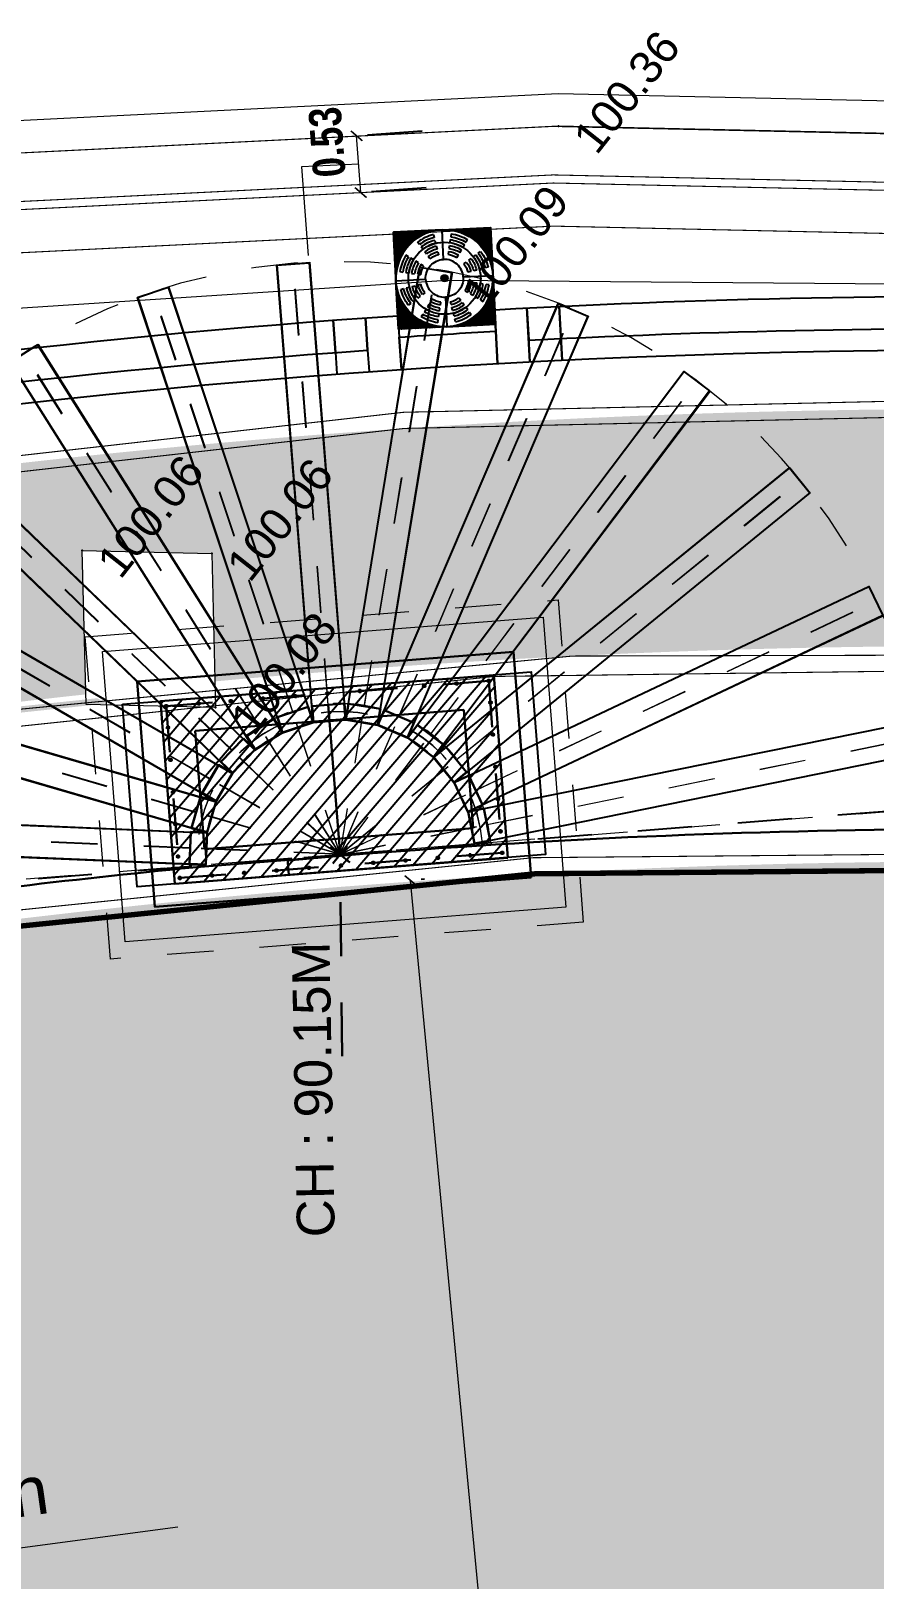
# Model space of a CAD drawing. Header units: metres. Extents: x 6 to 601, y -20 to 118.
# Drawn here: x 278.709 to 280.527, y 59.959 to 63.299 of the extents above; entities that cross this region are included whole.
import ezdxf

# ---------------------------------------------------------------- set-up
doc = ezdxf.new("R2010")
doc.units = ezdxf.units.M
doc.header["$MEASUREMENT"] = 0
for name, pattern in [('DASHED', [0.75, 0.5, -0.25]), ('DASHED2', [0.375, 0.25, -0.125]), ('HIDDEN', [0.375, 0.25, -0.125])]:
    doc.linetypes.add(name, pattern=pattern)
for name, color, linetype, lineweight in [('base plate', 40, 'Continuous', 30), ('boult', 142, 'Continuous', 30), ('CHEMBER', 194, 'Continuous', 30), ('DASHED LINE', 8, 'DASHED2', 5), ('EXISTING ROAD', 7, 'Continuous', 5), ('foundation wall and slab', 7, 'Continuous', 30), ('PDA_Tactile band', 250, 'Continuous', 30), ('Treegirth', 13, 'Continuous', 30), ('WALL', 46, 'Continuous', 30)]:
    doc.layers.add(name, color=color, linetype=linetype, lineweight=lineweight)
for name, color, linetype in [('EL', 4, 'Continuous'), ('FOOTPATH', 30, 'Continuous'), ('HATCH', 8, 'Continuous'), ('PDA-Tree Girth', 7, 'Continuous'), ('PDA-Tree Grating', 7, 'Continuous'), ('PDA_Kerb Edge', 7, 'Continuous'), ('PDA_Text', 19, 'Continuous'), ('PDA_Utility Band', 7, 'Continuous'), ('PT', 2, 'Continuous'), ('Tree foliage', 74, 'Continuous'), ('Treegirth Hach', 96, 'Continuous')]:
    doc.layers.add(name, color=color, linetype=linetype)
for name, color, linetype, true_color in [('PDA - Dimensions', 7, 'Continuous', 0x000000), ('PDA - Hatch 4 - Pedestrian Ramp', 7, 'Continuous', 0xb3b3b3), ('PDA_Chainage Lines', 7, 'DASHED', 0x636466), ('PDA_Chainage Text', 7, 'Continuous', 0x636466)]:
    doc.layers.add(name, color=color, linetype=linetype, true_color=true_color)
doc.styles.add('AR', font='arial.ttf')
doc.styles.add('ARIAL', font='arialbd.ttf', dxfattribs={"width": 0.8})
doc.styles.add('RS', font='RomanS')
doc.styles.get("Standard").update_dxf_attribs({"font": 'arial.ttf'})
doc.dimstyles.new('PDA_Dimentions', dxfattribs={"dimtxt": 0.3, "dimasz": 0.1, "dimexe": 0.075, "dimexo": 0.625, "dimgap": 0.1, "dimtad": 1, "dimdsep": 46, "dimtxsty": 'ARIAL', "dimblk": 'ARCHTICK', "dimcen": 0.09, "dimadec": 0, "dimazin": 0, "dimtfac": 1, "dimtmove": 1, "dimatfit": 3, "dimldrblk": 'ARCHTICK', "dimfxl": 1, "dimfxlon": 1, "dimlwd": 9, "dimarcsym": 0})
doc.dimstyles.get("Standard").update_dxf_attribs({"dimtxt": 0.18, "dimasz": 0.18, "dimexe": 0.18, "dimexo": 0.0625, "dimgap": 0.09, "dimtad": 0, "dimdec": 4, "dimzin": 0, "dimdsep": 46, "dimtxsty": 'Standard', "dimcen": 0.09, "dimadec": 0, "dimazin": 0, "dimtfac": 1, "dimtdec": 4, "dimtofl": 0, "dimtmove": 0, "dimatfit": 3, "dimfxl": 1, "dimtolj": 1, "dimtzin": 0, "dimarcsym": 0})

# ---------------------------------------------------------------- blocks, each defined once
blk = doc.blocks.new('Survey Base')
at = {"layer": 'Treegirth Hach', "lineweight": 5}
blk.add_hatch(color=8, dxfattribs=at).paths.add_polyline_path([(9986.710767018341, 10025.14116701834, 1), (9986.64403298166, 10025.14116701834, 1)])
at = {"layer": 'CHEMBER', "color": 8, "lineweight": 5, "elevation": 100.0608}
for points in [[(9982.233400000001, 10024.3462), (9981.514100000002, 10025.308), (9982.614400000002, 10026.219)], [(9982.6144, 10026.219), (9983.3337, 10025.2572), (9982.2334, 10024.3462)]]:
    blk.add_lwpolyline(points, dxfattribs=at)
at = {"layer": 'FOOTPATH', "color": 8, "lineweight": 5, "elevation": 99.6477}
blk.add_lwpolyline([(10004.7866114594, 9983.211269995612), (10004.2325, 9986.7247), (10003.5593, 9990.6829), (10001.8389, 9997.6047), (9999.6429, 10004.4286), (9997.7572, 10009.3528), (9994.7248, 10014.2305), (9991.0763, 10019.4218), (9986.6774, 10025.1078), (9979.9372, 10032.6138), (9975.0012, 10037.5156), (9969.0402, 10042.1762), (9965.306, 10044.5989), (9960.9045, 10046.3417), (9954.5509, 10049.0768), (9947.7635, 10051.9592), (9932.1836, 10058.0972), (9925.8846, 10060.5998), (9916.5229, 10064.388), (9910.5096, 10066.7966), (9893.365074992047, 10073.6770752974)], dxfattribs=at)
at = {"layer": 'PT'}
for p in [(9982.6144, 10026.219, 100.0608), (9983.3337, 10025.2572, 100.0648), (9988.4409, 10025.1837, 100.361), (9986.6774, 10025.1078, 100.0874), (9982.2334, 10024.3462, 100.076)]:
    blk.add_point(p, dxfattribs=at)
at = {"layer": 'Tree foliage'}
blk.add_circle((9986.6774, 10025.14116701834, 99.6477), 0.3343786830846069, dxfattribs=at)
at = {"layer": 'Treegirth', "color": 8, "lineweight": 5}
blk.add_circle((9986.6774, 10025.14116701834, 99.6477), 0.03336701834066488, dxfattribs=at)
at = {"layer": 'WALL', "color": 8, "lineweight": 5, "elevation": 99.6741}
for points in [[(10005.7433602174, 9976.214725753698), (10005.85086703158, 9978.471623570202), (10007.71474902527, 9979.52146025633), (10007.71155925502, 9982.737934850255), (10002.97827649431, 9999.693215556455), (10000.58913723579, 10006.69949227649), (9997.729791051574, 10013.32808185173), (9988.674198232458, 10025.37261413683), (9980.402598096907, 10034.86773244021), (9973.216165662312, 10041.51718168738), (9964.660724990565, 10046.7982571348), (9955.386045016352, 10051.1989520991), (9934.539648831074, 10059.20383697383), (9918.251381458234, 10065.60660556681), (9894.152096703952, 10075.48659133106)], [(10005.4437, 9976.229), (10005.5591, 9978.6516), (10007.41457509145, 9979.696701475195), (10007.4116, 9982.6967), (10002.6916, 9999.6044), (10000.309, 10006.5915), (9997.4685, 10013.1764), (9988.4409, 10025.1837), (9980.187, 10034.6585), (9973.0338, 10041.2772), (9964.5172, 10046.5343), (9955.2678, 10050.923), (9934.431, 10058.9242), (9918.1396, 10065.3282), (9894.032416778959, 10075.21142389933)]]:
    blk.add_lwpolyline(points, dxfattribs=at)
at = {"layer": 'EL'}
for s, p in [('100.06', (9982.6144, 10025.769, 100.0608)), ('100.06', (9983.3337, 10024.8072, 100.0648)), ('100.36', (9988.4409, 10024.7337, 100.361)), ('100.09', (9986.6774, 10024.6578, 100.0874)), ('100.08', (9982.2334, 10023.8962, 100.076))]:
    blk.add_text(s, height=0.3, dxfattribs=at).set_placement(p)
blk = doc.blocks.new('grating 2')
at = {"layer": 'PDA - Hatch 4 - Pedestrian Ramp', "ltscale": 0.1, "true_color": 0xc9c9c9}
h = blk.add_hatch(dxfattribs=at)
h.set_pattern_fill('ANSI36', color=9, scale=0.1, angle=95.22659420207617)
h.set_pattern_definition([(140.2265942020762, (8977.282069813158, -3736.417957618297), (-0.02480961240675281, 0.004387340564248081), [0.03125, -0.00625, 0, -0.00625])])
h.paths.add_polyline_path([(3400.416178192349, 2388.081141613099), (3400.493608786393, 2387.234675722997, -0.4142135623730951), (3401.262644082451, 2388.158572207144)])
at = {"layer": 'PDA-Tree Girth', "color": 254}
for p, q in [((3401.114567144472, 2388.06794988544), (3401.129424362024, 2388.018152292291)), ((3400.876625263392, 2387.884896955622), (3400.843938064359, 2387.925296017695)), ((3400.941999661459, 2387.804098831479), (3400.909312462425, 2387.844497893552)), ((3401.007374059524, 2387.723300707334), (3400.974686860492, 2387.763699769407)), ((3401.144281579577, 2387.96835469914), (3401.15913879713, 2387.918557105991)), ((3401.173996014683, 2387.868759512842), (3401.188853232235, 2387.818961919692)), ((3401.203710449789, 2387.769164326543), (3401.218567667342, 2387.719366733393)), ((3400.692705761778, 2387.663941452308), (3400.647046675877, 2387.688756469368)), ((3400.784023933576, 2387.614311418185), (3400.738364847677, 2387.639126435246)), ((3400.875342105374, 2387.564681384063), (3400.829683019476, 2387.589496401124)), ((3400.966660277173, 2387.51505134994), (3400.921001191274, 2387.539866367002)), ((3401.07274845759, 2387.64250258319), (3401.040061258557, 2387.682901645263)), ((3400.555861177751, 2387.396736898251), (3400.607527880209, 2387.391161142332)), ((3400.659194582667, 2387.385585386413), (3400.710861285124, 2387.380009630493)), ((3400.762527987582, 2387.374433874573), (3400.81419469004, 2387.368858118653)), ((3400.865861392496, 2387.363282362733), (3400.917528094955, 2387.357706606813))]:
    blk.add_line(p, q, dxfattribs=at)
at = {"layer": 'PDA-Tree Girth'}
blk.add_lwpolyline([(3400.493608786395, 2387.234675722997), (3401.011115059011, 2387.282014686775, -0.4142135623751762), (3401.309983046229, 2387.641065934526), (3401.262644082451, 2388.158572207144)], format="xyb", dxfattribs=at)
blk.add_arc((3401.340074676496, 2387.312106317042), 0.8499999999999772, 95.22659420206618, 185.2265942021243, dxfattribs=at)
at = {"layer": 'PDA-Tree Girth', "color": 254}
for radius, start, end in [(0.7887668520473567, 106.6125843642425, 128.9765942177965), (0.7368001588977109, 106.6125843642425, 128.9765942177965), (0.6848334657480651, 106.6125843642425, 128.9765942177965), (0.6328667725984195, 106.6125843642425, 128.9765942177965), (0.5809000794488037, 106.6125843642425, 128.9765942177965), (0.5289333862992164, 106.6125843642425, 128.9765942177965), (0.4769666931496293, 106.6125843642425, 128.9765942177965), (0.7887668520473567, 151.4765941863362, 173.8406040346555), (0.7368001588977109, 151.4765941863362, 173.8406040346555), (0.6848334657480651, 151.4765941863362, 173.8406040346555), (0.6328667725984195, 151.4765941863362, 173.8406040346555), (0.5809000794488037, 151.4765941863362, 173.8406040346555), (0.5289333862992164, 151.4765941863362, 173.8406040346555), (0.4769666931496293, 151.4765941863362, 173.8406040346555), (0.425000000000042, 151.4765941863362, 173.8406040346555), (0.425000000000042, 106.6125843642425, 128.9765942177965)]:
    blk.add_arc((3401.340074676496, 2387.312106317042), radius, start, end, dxfattribs=at)
at = {"layer": 'PDA-Tree Grating'}
blk.add_lwpolyline([(3401.262644082451, 2388.158572207144), (3400.416178192349, 2388.081141613099), (3400.493608786393, 2387.234675722997)], dxfattribs=at)
blk = doc.blocks.new('_ArchTick')
at = {"color": 0, "linetype": 'ByBlock', "const_width": 0.15}
blk.add_lwpolyline([(-0.5, -0.5), (0.5, 0.5)], dxfattribs=at)
blk = doc.blocks.new('*D467')
at = {"layer": 'Defpoints', "color": 0, "transparency": 16777216}
for p in [(347.0222061937732, 264.2541321291008), (346.5277550701265, 264.2069623626211), (348.0124224929785, 248.6441234881203, 99.60370000000044)]:
    blk.add_point(p, dxfattribs=at)
at = {"layer": 'PDA - Dimensions', "color": 0, "lineweight": 9, "transparency": 16777216}
for p, q in [((348.5068736166252, 248.6912932545999), (347.0222061937732, 264.2541321291008)), ((347.7645399051992, 256.4727126918503), (347.306914956646, 256.0395171929995)), ((347.306914956646, 256.0395171929995), (347.4017006518612, 255.0459381061716))]:
    blk.add_line(p, q, dxfattribs=at)
at = {"layer": 'PDA - Dimensions', "color": 0, "lineweight": -2, "transparency": 16777216}
for p, q in [((347.1499303286736, 264.2663167866512), (347.1217542351407, 264.2636288369456)), ((348.6345977515256, 248.7034779121504), (348.6064216579927, 248.7007899624448))]:
    blk.add_line(p, q, dxfattribs=at)
at = {"layer": 'PDA - Dimensions', "color": 0, "lineweight": 9, "transparency": 16777216, "xscale": 0.1, "yscale": 0.1, "zscale": 0.1}
for p, rotation in [((347.0222061937732, 264.2541321291008), 95.44942497960623), ((348.5068736166252, 248.6912932545999), 275.4494249796062)]:
    blk.add_blockref('_ArchTick', p, dxfattribs=dict(at, rotation=rotation))
at = {"layer": 'PDA - Dimensions', "color": 0, "transparency": 16777216, "insert": (347.5305431888044, 256.3612536490167), "char_height": 0.3, "attachment_point": 5, "rotation": 95.44942497960623, "style": 'ARIAL'}
blk.add_mtext('15.63', dxfattribs=at)
blk = doc.blocks.new('*D530')
at = {"layer": 'Defpoints', "color": 0, "transparency": 16777216}
for p in [(346.505745944869, 271.1640896393491, 99.6741), (346.5218648731749, 271.1652638543567), (346.5441051959569, 270.6375165550799, 99.6741)]:
    blk.add_point(p, dxfattribs=at)
at = {"layer": 'PDA_Tactile band', "color": 0, "lineweight": 9, "transparency": 16777216}
for p, q in [((346.5602241242629, 270.6386907700875), (346.5218648731749, 271.1652638543567)), ((346.5410444987189, 270.9019773122221), (346.0118795236629, 270.8774849994572)), ((346.0118795236629, 270.8774849994572), (346.0717515425978, 270.0555973771015))]:
    blk.add_line(p, q, dxfattribs=at)
at = {"layer": 'PDA_Tactile band', "color": 0, "lineweight": -2, "transparency": 16777216}
for p, q in [((347.1290941784159, 271.2094986663582), (346.6216005905425, 271.1725292986782)), ((347.1674534295039, 270.682925582089), (346.6599598416304, 270.6459562144089))]:
    blk.add_line(p, q, dxfattribs=at)
at = {"layer": 'PDA_Tactile band', "color": 0, "lineweight": 9, "transparency": 16777216, "xscale": 0.1, "yscale": 0.1, "zscale": 0.1}
for p, rotation in [((346.5218648731749, 271.1652638543567), 94.16646401975954), ((346.5602241242629, 270.6386907700875), 274.1664640197595)]:
    blk.add_blockref('_ArchTick', p, dxfattribs=dict(at, rotation=rotation))
at = {"layer": 'PDA_Tactile band', "color": 0, "transparency": 16777216, "insert": (346.2489772098025, 271.1073514390645), "char_height": 0.3, "attachment_point": 5, "rotation": 94.16646401975954, "style": 'ARIAL'}
blk.add_mtext('\\A2;0.53', dxfattribs=at)
blk = doc.blocks.new('*U448')
blk.add_lwpolyline([(0.05641654661860684, -0.1579309129576671), (0.09249480239503782, 0.1398917850694232), (-0.05641654661849316, 0.1579309129576671), (-0.09249480239498098, -0.139891785069409)], close=True)
blk = doc.blocks.new('*U449')
at = {"color": 0, "linetype": 'ByBlock', "lineweight": -2, "transparency": 16777216}
for p, rotation in [((413.8588475626099, 57.78330548421348), 304.6153846153848), ((414.1554084339013, 57.89595451952702), 290.7692307692309), ((414.4703104639679, 57.93435851669083), 276.9230769230771), ((414.7852526914445, 57.89628557498259), 263.0769230769233), ((415.0819318188385, 57.78394835538489), 249.2307692307695), ((413.5978628899781, 57.60295816322004), 318.4615384615385), ((415.3431059336506, 57.60387548877154), 235.3846153846157), ((413.3876218965387, 57.36539368730702), 332.3076923076924), ((415.5535965456571, 57.36653215561189), 221.5384615384619), ((413.2403430246354, 57.08441844030273), 346.1538461538462), ((415.7011707055906, 57.08571188772127), 207.6923076923081), ((415.7772519396858, 56.77773493832933), 193.8461538461543)]:
    blk.add_blockref('*U448', p, dxfattribs=dict(at, rotation=rotation))
blk.add_blockref('*U448', (413.1645855869664, 56.7763616822596), dxfattribs=at)
blk = doc.blocks.new('*U450')
at = {"layer": 'DASHED LINE'}
blk.add_line((0.690436106006814, -0.08347524936893791), (-0.6904361060068709, 0.08347524936894501), dxfattribs=at)
blk = doc.blocks.new('*U451')
at = {"color": 0, "linetype": 'ByBlock', "lineweight": -2, "transparency": 16777216}
for p, rotation in [((414.3042208211149, 57.293600452492), 290.7692307692309), ((414.470645869143, 57.31389462633893), 276.9230769230771), ((414.6370916214359, 57.29377096745409), 263.0769230769233), ((414.7938848558761, 57.23439898974537), 249.2307692307695), ((414.1474884962126, 57.23406786953098), 304.6153846153847), ((414.0095576074607, 57.13875669478542), 318.4615384615385), ((414.9319133195982, 57.13922917674881), 235.3846153846157), ((415.0431553000037, 57.01379245206759), 221.5384615384619), ((413.898444196755, 57.01320606728951), 332.3076923076924), ((415.1211458175395, 56.86537874219625), 207.692307692308), ((413.8206057716448, 56.86471253315535), 346.1538461538462), ((415.1613523468105, 56.70261331249061), 193.8461538461542)]:
    blk.add_blockref('*U450', p, dxfattribs=dict(at, rotation=rotation))
blk.add_blockref('*U450', (413.7805660184665, 56.70190599683478), dxfattribs=at)
blk = doc.blocks.new('*U452')
blk.add_lwpolyline([(2.095111397620485, -0.4048994177627776), (-2.131111158647741, 0.1070653833203465), (-2.095126483942636, 0.4048994177627776), (2.131111158647684, -0.1070672108780428)])
blk = doc.blocks.new('*U453')
at = {"color": 0, "linetype": 'ByBlock', "lineweight": -2, "transparency": 16777216}
for p, rotation in [((422.636090987239, 59.98795750242099), 276.9230769230771), ((421.8297471062255, 59.88974331678241), 290.7692307692308), ((423.4425081736191, 59.89034704079299), 263.0769230769233), ((424.2021326297007, 59.60258469712863), 249.2307692307694), ((421.0703383060025, 59.60141233535253), 304.6153846153847), ((424.8708177432189, 59.14139417286815), 235.3846153846156), ((420.4019986657002, 59.13972130673158), 318.4615384615385), ((425.4097019659474, 58.53357818492218), 221.5384615384618), ((419.8635696558973, 58.53150203532439), 332.3076923076924), ((425.7874673056259, 57.81446078918896), 207.6923076923079), ((419.4863428135336, 57.81210201439807), 346.1538461538462), ((425.9821594138331, 57.0258344748231), 193.8461538461542)]:
    blk.add_blockref('*U452', p, dxfattribs=dict(at, rotation=rotation))
blk.add_blockref('*U452', (419.2922411915235, 57.02333015825616), dxfattribs=at)
blk = doc.blocks.new('*U454')
at = {"layer": 'DASHED LINE'}
blk.add_line((2.038678879989163, -0.2469656562969931), (-2.03867887998922, 0.2469656562970002), dxfattribs=at)
blk = doc.blocks.new('*U455')
at = {"color": 0, "linetype": 'ByBlock', "lineweight": -2, "transparency": 16777216}
for p, rotation in [((422.6360692458626, 60.06294154116071), 276.9230769230772), ((421.8117811415721, 59.96254325258238), 290.769230769231), ((423.4604319190496, 59.96315738269681), 263.0769230769233), ((424.2369601990038, 59.66898986977994), 249.2307692307695), ((421.035472234634, 59.66779730056104), 304.6153846153848), ((424.9205250846597, 59.1975349490054), 235.3846153846157), ((420.3522587769516, 59.19583324847024), 318.4615384615385), ((425.4714002695203, 58.57619186669973), 221.5384615384619), ((419.8018466513055, 58.57407993149798), 332.3076923076924), ((425.8575708901913, 57.8410708243163), 207.6923076923081), ((419.4162238097715, 57.83867139244531), 346.1538461538462), ((426.0565941138724, 57.03489438478218), 193.8461538461543)]:
    blk.add_blockref('*U454', p, dxfattribs=dict(at, rotation=rotation))
blk.add_blockref('*U454', (419.2178012502176, 57.03234690250072), dxfattribs=at)
blk = doc.blocks.new('tree1')
at = {"color": 1, "lineweight": 30}
for p, q in [((488.4161584743432, 79.61352992475265), (488.5842318650034, 79.45307710396216)), ((488.4258935361611, 79.45539307698962), (488.5721723742903, 79.60859721413729))]:
    blk.add_line(p, q, dxfattribs=at)
at = {"linetype": 'DASHED'}
blk.add_line((482.9002406898329, 79.53326005811515), (494.1002406898329, 79.53326005811515), dxfattribs=at)
blk.add_lwpolyline([(486.6002406898334, 81.08326005811514), (490.4002406898334, 81.08326005811514), (490.4002406898334, 79.38326005811514), (486.6002406898334, 79.38326005811514)], close=True)
at = {"layer": 'DASHED LINE'}
for radius in [1.4, 1.324999999999998, 1.25]:
    blk.add_arc((488.5002406898328, 79.53326005811509), radius, 2.882441545614316e-07, 180.0000002882435, dxfattribs=at)
for name, p in [('*U453', (65.86288834761234, 22.91482931064924)), ('*U455', (65.86288834761234, 22.91482931064924)), ('*U449', (74.02923856535944, 22.91482931064924)), ('*U451', (74.02923856535944, 22.91482931064924))]:
    blk.add_blockref(name, p)
blk = doc.blocks.new('*U457')
blk.add_lwpolyline([(0.05641654661860684, -0.1579309129576671), (0.09249480239503782, 0.1398917850694232), (-0.05641654661849316, 0.1579309129576671), (-0.09249480239498098, -0.139891785069409)], close=True)
blk = doc.blocks.new('*U458')
at = {"layer": 'DASHED LINE'}
blk.add_line((0.690436106006814, -0.08347524936893791), (-0.6904361060068709, 0.08347524936894501), dxfattribs=at)
blk = doc.blocks.new('*U459')
at = {"layer": 'DASHED LINE'}
blk.add_line((2.038678879989163, -0.2469656562969931), (-2.03867887998922, 0.2469656562970002), dxfattribs=at)
blk = doc.blocks.new('zw$CD35')
at = {"lineweight": 9}
for points in [[(5.349329248408637, 1.240885874912236), (5.34814641271695, 5.498005047963202), (5.648146374945398, 5.498182667830654), (5.649329214859524, 1.241048298166129)], [(5.056744048123843, 1.168770098260079), (4.036800280637658, 5.30190205403218), (4.328040281974924, 5.373869202836037), (5.347987690348521, 1.240722493046846)], [(5.650670889520255, 1.24088587659311), (6.668317727734042, 5.374583974583807), (6.959642743504448, 5.302961742893777), (5.941992272602735, 1.169248888864999)], [(4.78991927700249, 1.028729653445479), (2.810490002143346, 4.797671785992625), (3.076044232326041, 4.93724599463435), (5.055480573142426, 1.168290408116425)], [(5.943256090609568, 1.168770103205011), (7.920590667487594, 4.938811618061449), (8.186309985806728, 4.799551958583543), (6.208968350449029, 1.029496985831797)], [(4.564361820873566, 0.8289031820947539), (1.740484273163613, 4.014618274220545), (1.96491968558387, 4.213687997025488), (4.788807313673144, 1.027961532871107)], [(6.210080863293198, 1.028729661367094), (9.03218768054606, 4.216013483789148), (9.256858660483639, 4.017209661743958), (6.434741769172539, 0.829914461693325)], [(4.393180259219304, 0.5809038723831392), (0.8889679373541954, 2.998249742536429), (1.059241161631681, 3.245245770804166), (4.563465992463183, 0.8278912714654438)], [(6.435638321651363, 0.8289031925326706), (9.938506789001229, 3.24819597206648), (10.10907236984906, 3.001401742968779), (6.606191398330043, 0.5821003272995384)], [(4.286323042183334, 0.2991445427502681), (0.3054280290163405, 1.807633835652472), (0.411643404274034, 2.088201658014115), (4.392552628018835, 0.5797069802665272)], [(6.606819886072339, 0.5809038847307477), (10.58687602060565, 2.091605118801258), (10.69342355078553, 1.811163266185682), (6.713353208669001, 0.3004566393736887)], [(4.250000322809683, 2.128089704456215e-08), (0.02377776654145691, 0.5119648223640212), (0.05976244124656205, 0.8097988568064522), (4.286000083836882, 0.2978322281656318)], [(6.713677106251571, 0.2991445562899672), (10.93961451234467, 0.8134577803485636), (10.97595183668705, 0.5156665653244725), (6.749999345289769, 0.001351505324873603)]]:
    blk.add_lwpolyline(points, dxfattribs=at)
at = {"layer": 'DASHED LINE', "lineweight": 9}
blk.add_line((1.587304723216221e-07, 3.637978807091713e-12), (10.99999984127862, 4.609501047525555e-08), dxfattribs=at)
for centre, radius, start, end in [((5.5, 0.001321378349530278), 5.500000000000005, 359.986235134099, 180.0137653460444), ((5.500000075886419, 2.825254341587424e-08), 1.4, 2.882736701088755e-07, 180.0000002882737), ((5.500000075886419, 2.825254341587424e-08), 1.324999999999998, 2.882736701088755e-07, 180.0000002882737), ((5.500000075886419, 2.825254341587424e-08), 1.25, 2.882736701088755e-07, 180.0000002882737)]:
    blk.add_arc(centre, radius, start, end, dxfattribs=at)
at = {"color": 0, "linetype": 'ByBlock', "lineweight": 9}
for name, p, rotation in [('*U459', (5.49871697952824, 3.444510821948228), 276.9230769230772), ('*U459', (4.674428875237709, 3.344112533369895), 290.769230769231), ('*U459', (6.323079652715251, 3.34472666348433), 263.0769230769233), ('*U459', (7.099607932669414, 3.050559150567452), 249.2307692307695), ('*U459', (3.898119968299682, 3.049366581348558), 304.6153846153848), ('*U459', (7.78317281832534, 2.579104229792918), 235.3846153846157), ('*U459', (3.214906510617254, 2.57740252925776), 318.4615384615385), ('*U459', (8.334048003185956, 1.957761147487247), 221.5384615384619), ('*U459', (2.664494384971135, 1.955649212285493), 332.3076923076924), ('*U459', (8.720218623856965, 1.222640105103821), 207.6923076923081), ('*U459', (2.278871543437106, 1.22024067323283), 346.1538461538462), ('*U457', (4.887845514022615, 1.164874765000995), 304.6153846153848), ('*U457', (5.184406385314048, 1.27752380031454), 290.7692307692309), ('*U458', (5.33321877252763, 0.6751697332795175), 290.7692307692309), ('*U457', (5.499308415380654, 1.315927797478345), 276.9230769230771), ('*U458', (5.499643820555718, 0.6954639071264452), 276.9230769230771), ('*U458', (5.666089572848648, 0.6753402482416107), 263.0769230769233), ('*U457', (5.814250642857246, 1.277854855770109), 263.0769230769233), ('*U457', (6.110929770251232, 1.165517636172403), 249.2307692307695), ('*U457', (4.626860841390851, 0.9845274440075613), 318.4615384615385), ('*U458', (5.176486447625336, 0.6156371503184985), 304.6153846153847), ('*U458', (5.822882807288863, 0.615968270532882), 249.2307692307695), ('*U457', (6.372103885063325, 0.9854447695590594), 235.3846153846157), ('*U458', (5.038555558873441, 0.5203259755729377), 318.4615384615385), ('*U458', (5.960911271010957, 0.5207984575363227), 235.3846153846157), ('*U459', (8.919241847538103, 0.4164636655697009), 193.8461538461543), ('*U457', (4.416619847951438, 0.746962968094536), 332.3076923076924), ('*U458', (6.07215325141641, 0.3953617328551076), 221.5384615384619), ('*U457', (6.582594497069863, 0.7481014363994092), 221.5384615384619), ('*U458', (4.9274421481677, 0.394775348077026), 332.3076923076924), ('*U457', (4.26934097604817, 0.4659877210902437), 346.1538461538462), ('*U458', (6.150143768952205, 0.2469480229837657), 207.692307692308), ('*U457', (6.730168657003333, 0.4672811685087908), 207.692307692308), ('*U458', (4.849603723057555, 0.2462818139428649), 346.1538461538462), ('*U458', (6.190350298223223, 0.08418259327812905), 193.8461538461542), ('*U457', (6.80624989109856, 0.1593042191168479), 193.8461538461542)]:
    blk.add_blockref(name, p, dxfattribs=dict(at, rotation=rotation))
for name, p in [('*U459', (2.08044898388323, 0.4139161832882365)), ('*U457', (4.19358353837913, 0.1579309630471144)), ('*U458', (4.809563969879264, 0.08347527762229845))]:
    blk.add_blockref(name, p, dxfattribs=at)
blk = doc.blocks.new('direction')
at = {"layer": 'PDA_Text', "color": 18, "lineweight": -3, "true_color": 0x000000, "insert": (8299.26790929622, 11463.76129872452), "char_height": 0.7499999999999987, "width": 9.226051727479195, "attachment_point": 1, "rotation": 303.9391874062145, "style": 'RS'}
blk.add_mtext('{\\fArial|b0|i0|c0|p34;\\H0.6x;Towards Aundh}', dxfattribs=at)
at = {"layer": 'PDA - Dimensions', "linetype": 'Continuous', "lineweight": 0}
blk.add_leader([(8301.745344059153, 11458.74126231147), (8298.450760845164, 11463.73022164667)], dimstyle='Standard', override={"dimtxt": 0.2, "dimasz": 0.6, "dimexe": 0, "dimexo": 0, "dimtih": 0, "dimtoh": 0, "dimdec": 1, "dimclre": 256, "dimclrt": 256, "dimtdec": 1, "dimfxl": 5000, "dimfxlon": 1, "dimlwd": 0, "dimlwe": 65535, "dimarcsym": 1}, dxfattribs=at)
blk = doc.blocks.new('site plan')
at = {"true_color": 0xf27172, "transparency": 33554585}
h = blk.add_hatch(color=11, dxfattribs=at)
h.dxf.hatch_style = 1
edge = h.paths.add_edge_path()
edge.add_arc((352.3148610264307, 189.4305662853658), 79.20000003518692, 112.7258545018462, 119.6243027778354)
edge.add_line((313.165459101645, 258.2779651796245), (310.5484366106339, 256.789820863467))
edge.add_line((310.5484366106339, 256.789820863467), (311.5713872515062, 254.8406972009325))
edge.add_line((311.5713872515062, 254.8406972009325), (314.2529424985314, 256.365537439422))
edge.add_arc((352.3148610213557, 189.4305663188952), 77.00000000353165, 112.7958497296587, 119.6243027778375, ccw=False)
edge.add_line((322.4813026911997, 260.4161902008127), (321.7181352636744, 262.481783784955))
edge = h.paths.add_edge_path()
edge.add_line((334.1697514640528, 264.2620770593385), (333.6799247771141, 266.4070507241686))
edge.add_arc((352.3148610264252, 189.4305662853512), 79.20000003519809, 103.6086942529211, 107.0827567359907)
edge.add_line((329.0496499988767, 265.1363782248518), (329.2178546852083, 264.0617705672739))
edge.add_line((329.2178546852083, 264.0617705672739), (328.0542284217154, 263.7562410942082))
edge.add_line((328.0542284217154, 263.7562410942082), (327.8952447771117, 264.7719383714211))
edge.add_arc((352.3148610264179, 189.430566285364), 79.20000003518369, 107.9585262476056, 112.7258545018372)
edge.add_line((321.7181352636744, 262.481783784955), (322.4813026911997, 260.4161902008127))
edge.add_arc((352.3148610213466, 189.4305663188898), 77.00000000353315, 103.62998673629733, 112.79584972965091, ccw=False)
edge = h.paths.add_edge_path()
edge.add_line((343.977041262835, 267.3170424417622), (345.1776995282853, 267.287521947168))
edge.add_line((345.1776995282853, 267.287521947168), (345.2071570907556, 266.1018161155316))
edge.add_arc((352.3148610213993, 189.4305663188334), 77.00000000359344, 94.45202232615537, 95.29638959733808, ccw=False)
edge.add_line((346.3377913633758, 266.1982329425919), (346.1288330102452, 268.3886125058507))
edge.add_arc((352.3148610264288, 189.4305662853621), 79.20000003518821, 94.4797306405134, 103.6086942529256)
edge.add_line((333.6799247771141, 266.4070507241686), (334.1697514640528, 264.2620770593385))
edge.add_arc((352.3148610213411, 189.4305663188952), 77.00000000352645, 96.19153271988267, 103.62998673629443, ccw=False)
edge.add_line((344.0102233725574, 265.9814186594504), (343.977041262835, 267.3170424417622))
edge = h.paths.add_edge_path()
edge.add_arc((352.314861026427, 189.4305662853658), 79.20000003518449, 85.36612871924618, 94.47973064051229)
edge.add_line((346.1288330102452, 268.3886125058507), (346.3377913633758, 266.1982329425919))
edge.add_arc((352.3148610213411, 189.4305663188934), 77.00000000352907, 85.28980767295087, 94.45202232611558, ccw=False)
edge.add_line((358.6377775310757, 266.1705215401107), (358.7132842070187, 268.3716847622109))
edge = h.paths.add_edge_path()
edge.add_line((369.0384760351662, 268.0286226413027), (368.4631496594138, 268.2072220706305))
edge.add_line((368.4631496594138, 268.2072220706305), (368.2081174827126, 267.0195114050657))
edge.add_arc((352.3148610264179, 189.4305662853603), 79.2000000351907, 78.42371635041225, 85.36612871923995)
edge.add_line((358.7132842070187, 268.3716847622109), (358.6377775310757, 266.1705215401107))
edge.add_arc((352.3148610213866, 189.4305663188825), 77.00000000353644, 84.2233783267871, 85.28980767298532, ccw=False)
edge.add_line((360.0649378811886, 266.0395495337234), (360.0481643383009, 266.8540564882314))
edge.add_line((360.0481643383009, 266.8540564882314), (361.1578817691989, 266.8729401733144))
edge.add_line((361.1578817691989, 266.8729401733144), (361.177530416946, 265.9188209187196))
edge.add_arc((352.3148610213484, 189.4305663189098), 77.00000000351291, 77.99274978828959, 83.3906299983131, ccw=False)
edge.add_line((368.3335917512049, 264.7459051706028), (369.0384760351662, 268.0286226413027))
h.paths.add_polyline_path([(312.6202260284881, 255.4274295151754), (318.5106436476144, 258.6172102437904), (318.4826347083344, 258.6747010717991), (312.5922170892081, 255.4849203431841)], flags=17)
h.paths.add_polyline_path([(337.5449007800835, 265.1904710718863), (344.2061820409763, 265.8969077552683), (344.1167729100707, 265.9457617465741), (337.4554916491779, 265.2393250631903)], flags=16)
h.paths.add_polyline_path([(362.0291969791633, 266.6180876915769), (362.1047467109365, 267.2295224407935), (361.4911997842828, 267.3053331561605), (361.4156500525096, 266.6938984069438)], flags=16)
at = {"true_color": 0xf26722}
h = blk.add_hatch(dxfattribs=at)
h.set_pattern_fill('ANSI31', color=30, scale=0.9999999999999999, angle=4.469268497523921, style=0)
h.set_pattern_definition([(49.46926849752393, (-9819.507088401513, -12175.22233528863), (-0.09500718930604009, 0.08123197634039356), [])])
h.paths.add_polyline_path([(347.9253747958082, 264.4650301197053), (347.7929033634045, 266.1598608840013), (344.7028543437282, 265.9183363445263), (344.8353257761319, 264.2235055802284)])
at = {"layer": 'HATCH', "transparency": 33554539}
h = blk.add_hatch(color=9, dxfattribs=at)
h.dxf.hatch_style = 1
edge = h.paths.add_edge_path()
edge.add_line((398.3203993259576, 223.5948501189359), (398.2467099829537, 223.4641372269434))
edge.add_arc((359.6859929776801, 159.1362964110049), 75.00000000001013, 50.643027904231985, 59.05981801813658, ccw=False)
edge.add_line((407.2472450699024, 217.1270482549116), (420.1046861651594, 205.7425696610298))
edge.add_line((420.1046861651594, 205.7425696610298), (420.8094782192929, 205.0855419844447))
edge.add_line((420.8094782192929, 205.0855419844447), (426.7812055969134, 211.8232616019814))
edge.add_line((426.7812055969134, 211.8232616019814), (425.7956355365113, 213.1024875697058))
edge.add_line((425.7956355365113, 213.1024875697058), (416.1118382745717, 221.7624692343961))
edge.add_line((416.1118382745717, 221.7624692343961), (407.675593800961, 228.7029774813527))
edge.add_line((407.675593800961, 228.7029774813527), (397.9149773290828, 235.6102521388693))
edge.add_line((397.9149773290828, 235.6102521388693), (386.314013544601, 241.8729637314991))
edge.add_line((386.314013544601, 241.8729637314991), (377.9310103320986, 245.1417021162761))
edge.add_line((377.9310103320986, 245.1417021162761), (370.004542349363, 247.1773856186501))
edge.add_line((370.004542349363, 247.1773856186501), (361.3097273447547, 248.3728635135467))
edge.add_line((361.3097273447547, 248.3728635135467), (352.0254405817377, 248.5341186884871))
edge.add_line((352.0254405817377, 248.5341186884871), (343.4882141783619, 247.6993770357221))
edge.add_line((343.4882141783619, 247.6993770357221), (335.9139085503266, 246.2670993457305))
edge.add_line((335.9139085503266, 246.2670993457305), (328.3596033347476, 243.666881654497))
edge.add_line((328.3596033347476, 243.666881654497), (319.6629500633953, 239.6837235734347))
edge.add_line((319.6629500633953, 239.6837235734347), (319.5471197944607, 239.6211706060803))
edge.add_line((319.5471197944607, 239.6211706060803), (321.5574075041695, 235.8133975529236))
edge.add_line((321.5574075041695, 235.8133975529236), (272.7275633488734, 208.0245052619248))
edge.add_line((272.7275633488734, 208.0245052619248), (278.0056757168622, 198.8389367912332))
edge.add_arc((432.4627185270929, -58.34392022211796), 300.0000000253854, 119.65879195034401, 120.98788440321641, ccw=False)
edge.add_line((284.0125765543999, 202.3523692864183), (322.5566917870638, 224.3008189144221))
edge.add_arc((359.6859929776747, 159.1362964110067), 75.00000000000819, 68.39042136316829, 119.67353207975981, ccw=False)
edge.add_line((387.3069919584923, 228.864916182969), (387.3659540972676, 229.0028996805177))
edge.add_arc((359.6859929777474, 159.1362964110758), 75.14999999991836, 59.06286877645181, 68.38737060490178, ccw=False)
edge = h.paths.add_edge_path()
edge.add_arc((349.3010737985187, 183.2254006047624), 81.89159830320767, 61.67163064802283, 66.55978401002817)
edge.add_line((381.8768936897104, 258.3589472471904), (381.8010254331712, 258.3911790539078))
edge.add_arc((359.0054820677524, 203.3172762747963), 59.60513035509366, 54.30315257286412, 67.51493234201462, ccw=False)
edge.add_line((393.7848686451925, 251.723534485518), (393.8556885749858, 251.8566782141697))
edge.add_arc((354.4186595736501, 193.2390454698689), 70.64917639292004, 56.0679491882368, 60.69628579069675)
edge.add_arc((352.3148610210937, 189.4305663229297), 74.99999999976491, 50.555828616822396, 60.71876623491141, ccw=False)
edge.add_line((399.9643149738331, 247.3488668674945), (426.1371010257917, 225.8164850111243))
edge.add_arc((330.8381931213371, 109.9798839230934), 149.9999999980311, 47.181571827729215, 50.55582861685792, ccw=False)
edge.add_line((432.7897821686583, 220.0065783664668), (433.461019319695, 219.3846048124851))
edge.add_line((433.461019319695, 219.3846048124851), (427.140824567834, 212.2303391908226))
edge.add_line((427.140824567834, 212.2303391908226), (427.498951335785, 212.639353591625))
edge.add_line((427.498951335785, 212.639353591625), (426.0958726766057, 213.5047626797495))
edge.add_line((426.0958726766057, 213.5047626797495), (416.4374589846284, 222.1420444422365))
edge.add_line((416.4374589846284, 222.1420444422365), (407.9792388866026, 229.1006320612996))
edge.add_line((407.9792388866026, 229.1006320612996), (398.1791149908786, 236.0358648532401))
edge.add_line((398.1791149908786, 236.0358648532401), (386.524392843321, 242.327597579806))
edge.add_line((386.524392843321, 242.327597579806), (378.0845744193266, 245.6184896078375))
edge.add_line((378.0845744193266, 245.6184896078375), (370.1010999551254, 247.6688135722943))
edge.add_line((370.1010999551254, 247.6688135722943), (361.3482586408572, 248.8722696898985))
edge.add_line((361.3482586408572, 248.8722696898985), (352.0053878903054, 249.0345423873878))
edge.add_line((352.0053878903054, 249.0345423873878), (343.4172933091158, 248.1948270130833))
edge.add_line((343.4172933091158, 248.1948270130833), (335.7854211527811, 246.7516636712244))
edge.add_line((335.7854211527811, 246.7516636712244), (328.1736885489918, 244.1316792765738))
edge.add_line((328.1736885489918, 244.1316792765738), (319.4398125364369, 240.1314727910485))
edge.add_line((319.4398125364369, 240.1314727910485), (319.3136729533489, 240.0633523826655))
edge.add_line((319.3136729533489, 240.0633523826655), (317.364540297036, 243.7552889994367))
edge.add_line((317.364540297036, 243.7552889994367), (289.9088339607588, 228.1428697642787))
edge.add_line((289.9088339607588, 228.1428697642787), (268.2376559472323, 215.8383502484321))
edge.add_line((268.2376559472323, 215.8383502484321), (263.0063138116147, 224.9425238677322))
edge.add_line((263.0063138116147, 224.9425238677322), (284.7185724453229, 237.270365883227))
edge.add_line((284.7185724453229, 237.270365883227), (315.241564482134, 254.6269671723549))
edge.add_arc((352.314861020961, 189.4305663227296), 75.00000000000541, 61.44883574043621, 119.6243021433603, ccw=False)
at = {"color": 30, "true_color": 0xf26722}
for points in [[(347.4469274814201, 266.1014733902521), (347.4498496453689, 266.0640874175042)], [(347.7282586319816, 266.1046556197707), (347.765644604724, 266.1075777837195)], [(347.7454905363738, 266.1248096881209), (347.7484127003263, 266.0874237153748)], [(345.6524007898097, 265.9612095206448), (345.6553229537622, 265.9238235479006)], [(345.9342566673495, 265.964432763898), (345.9716426400973, 265.9673549278505)], [(345.9514885717472, 265.9845868322464), (345.9544107356978, 265.9472008595039)], [(346.2333444492851, 265.9878100754977), (346.2707304220276, 265.9907322394483)], [(346.250576353681, 266.0079641438479), (346.2534985176317, 265.9705781711036)], [(346.532432231219, 266.0111873870992), (346.5698182039614, 266.0141095510517)], [(346.5496641356167, 266.0313414554494), (346.5525862995673, 265.9939554827033)], [(346.8315200131547, 266.0345646986989), (346.8689059858971, 266.0374868626513)], [(346.8487519175487, 266.0547187670491), (346.8516740814975, 266.0173327942994)], [(347.1306077950885, 266.0579420102986), (347.1679937678327, 266.0608641742529)], [(347.1478396994826, 266.0780960786487), (347.1507618634369, 266.0407101059045)], [(347.4296955770242, 266.0813193219019), (347.4670815497666, 266.0842414858525)], [(344.7379055396104, 265.8709235174938), (344.7752915123601, 265.8738456814463)], [(344.75513744401, 265.891077585844), (344.7580596079624, 265.8536916130979)], [(345.0369933215443, 265.8943008291008), (345.0743792942922, 265.8972229930478)], [(345.054225225942, 265.9144548974418), (345.0571473898926, 265.8770689246976)], [(345.33608110348, 265.9176781406986), (345.373467076226, 265.9206003046456)], [(345.3533130078777, 265.9378322090433), (345.3562351718283, 265.9004462362973)], [(345.6351688854174, 265.9410554522983), (345.6725548581599, 265.9439776162526)], [(347.7438435063777, 265.9052637651475), (347.7812294791183, 265.9081859290982)], [(347.7610754107736, 265.9254178334922), (347.7639975747206, 265.8880318607498)], [(344.7534904140102, 265.6715316628743), (344.7908763867563, 265.6744538268213)], [(344.7707223184061, 265.6916857312208), (344.7736444823568, 265.6542997584766)], [(347.7672208179811, 265.6061759832173), (347.8046067907217, 265.609098147168)], [(347.7844527223715, 265.6263300515602), (347.7873748863258, 265.588944078816)], [(344.7940996300076, 265.3925979492888), (344.7970217939564, 265.3552119765427)], [(344.7768677256136, 265.3724438809404), (344.814253698356, 265.3753660448892)], [(347.7905981295789, 265.3070882012817), (347.8279841023195, 265.3100103652268)], [(347.807830033973, 265.3272422696227), (347.8107521979236, 265.2898562968821)], [(344.8174769416091, 265.0935101673476), (344.820399105558, 265.056124194607)], [(344.8002450372132, 265.0733560990029), (344.8376310099557, 265.0762782629554)], [(347.8139754411804, 265.0080004193442), (347.851361413921, 265.0109225832948)], [(347.8312073455763, 265.0281544876907), (347.8341295095233, 264.9907685149465)], [(344.8236223488148, 264.7742683170691), (344.8610083215553, 264.7771904810179)], [(344.8408542532125, 264.7944223854156), (344.8437764171576, 264.757036412675)], [(347.8373527527801, 264.7089126374121), (347.8747387255244, 264.7118348013591)], [(347.854584657176, 264.7290667057568), (347.8575068211285, 264.6916807330144)], [(347.8701695315813, 264.5296748511337), (347.8730916955301, 264.4922888783894)], [(344.8469996604144, 264.4751805351316), (344.8843856331569, 264.4781026990859)], [(344.8642315648121, 264.4953346034799), (344.8671537287573, 264.4579486307412)], [(346.0761675669528, 264.389451995261), (346.0790897308998, 264.3520660225186)], [(346.3580234444889, 264.3926752385141), (346.3954094172313, 264.395597402463)], [(346.375255348883, 264.4128293068625), (346.3781775128336, 264.3754433341164)], [(346.6571112264246, 264.4160525501175), (346.694497199167, 264.4189747140626)], [(346.6743431308223, 264.436206618464), (346.6772652947693, 264.3988206457198)], [(346.9561990083548, 264.4394298617153), (346.993584981099, 264.442352025666)], [(346.9734309127543, 264.4595839300655), (346.976353076705, 264.4221979573158)], [(347.2552867902959, 264.4628071733187), (347.2926727630347, 264.4657293372675)], [(347.2725186946882, 264.4829612416652), (347.2754408586388, 264.4455752689191)], [(347.5543745722225, 264.4861844849202), (347.5917605449667, 264.4891066488672)], [(347.571606476622, 264.506338553263), (347.5745286405727, 264.468952580517)], [(347.8529376271854, 264.5095207827853), (347.890323599926, 264.512442946736)], [(344.8625845348179, 264.2757886805121), (344.8999705075585, 264.2787108444609)], [(344.8798164392119, 264.2959427488604), (344.8827386031626, 264.2585567761143)], [(345.1616723167499, 264.2991659921099), (345.199058289496, 264.3020881560624)], [(345.1789042211458, 264.3193200604601), (345.1818263850946, 264.2819340877122)], [(345.4607600986856, 264.3225433037132), (345.4981460714298, 264.3254654676657)], [(345.4779920030796, 264.3426973720616), (345.4809141670285, 264.3053113993137)], [(345.7598478806212, 264.3459206153129), (345.7972338533655, 264.3488427792636)], [(345.7770797850135, 264.3660746836613), (345.7800019489659, 264.3286887109152)], [(346.0589356625551, 264.3692979269144), (346.0963216352975, 264.3722200908669)]]:
    blk.add_lwpolyline(points, dxfattribs=at)
for centre in [(347.7469516183482, 266.1061167017451), (345.6538618717859, 265.9425165342709), (345.9529496537234, 265.9658938458742), (346.2520374356554, 265.9892711574757), (346.5511252175911, 266.0126484690754), (346.8502129995231, 266.0360257806751), (347.1493007814552, 266.059403092273), (347.448388563389, 266.0827804038781), (344.7565985259844, 265.8723845994718), (345.0556863079146, 265.8957619110697), (345.3547740898557, 265.9191392226749), (347.7625364927499, 265.9067248471201), (344.7721834003823, 265.6729927448487), (347.7859138043514, 265.6076370651881), (344.7955607119857, 265.3739049629112), (347.8092911159492, 265.3085492832488), (344.8189380235799, 265.0748171809755), (347.8326684275507, 265.0094615013186), (344.8423153351869, 264.7757293990417), (347.8560457391486, 264.7103737193847), (347.871630613552, 264.5109818647616), (344.8656926467866, 264.4766416171115), (346.0776286489272, 264.370759008887), (346.3767164308574, 264.3941363204904), (346.6758042127931, 264.4175136320882), (346.9748919947269, 264.4408909436916), (347.2739797766644, 264.4642682552912), (347.5730675585964, 264.4876455668946), (344.88127752119, 264.2772497624865), (345.1803653031202, 264.3006270740843), (345.4794530850577, 264.3240043856858), (345.7785408669897, 264.3473816972892)]:
    blk.add_circle(centre, 0.0125, dxfattribs=at)
at = {"layer": 'base plate', "color": 30, "true_color": 0xf26722}
blk.add_lwpolyline([(347.9253747958082, 264.4650301197053), (347.7929033634045, 266.1598608840013), (344.7028543437282, 265.9183363445263), (344.8353257761319, 264.2235055802284), (347.9253747958082, 264.4650301197053)], dxfattribs=at)
at = {"layer": 'boult', "color": 30, "linetype": 'HIDDEN', "ltscale": 0.2, "true_color": 0xf26722}
for points in [[(344.7565985259844, 265.8723845994718), (347.7469516183519, 266.1061167017451)], [(347.7469516183519, 266.1061167017451), (347.8716306135557, 264.5109818647616)], [(344.7565985259844, 265.8723845994718), (344.88127752119, 264.2772497624865)], [(344.88127752119, 264.2772497624865), (347.8716306135557, 264.5109818647616)]]:
    blk.add_lwpolyline(points, dxfattribs=at)
at = {"layer": 'foundation wall and slab', "color": 30, "linetype": 'HIDDEN', "lineweight": 13, "ltscale": 0.3, "true_color": 0xf26722}
blk.add_lwpolyline([(348.3902760491292, 266.8585352533264), (348.6240491651315, 263.8676574339843), (344.2379530904091, 263.524831210907), (344.0041799744049, 266.5157090302509)], close=True, dxfattribs=at)
at = {"layer": 'foundation wall and slab', "color": 30, "lineweight": 18, "true_color": 0xf26722}
blk.add_lwpolyline([(348.2524208139639, 266.6973027065596), (348.4628166183666, 264.0055126691532), (344.3758083255761, 263.6860637576756), (344.165412521168, 266.3778537950802)], close=True, dxfattribs=at)
at = {"layer": 'foundation wall and slab', "color": 30, "lineweight": 30, "true_color": 0xf26722}
blk.add_lwpolyline([(348.1403515248348, 264.2812231394837), (347.9767103436297, 266.3748376130279), (344.487877614707, 266.1021433247479), (344.6515187959085, 264.0085288512055)], close=True, dxfattribs=at)
for points in [[(345.0253194372635, 265.642625874194), (347.5171928930722, 265.8373957904678)], [(347.5171928930722, 265.8373957904678), (347.6029097022747, 264.7407405900394)], [(345.0253194372635, 265.642625874194), (345.1110362464678, 264.5459706737656)], [(345.1110362464678, 264.5459706737656), (347.6029097022747, 264.7407405900394)]]:
    blk.add_lwpolyline(points, dxfattribs=at)
at = {"layer": 'PDA - Dimensions', "elevation": 99.6477}
blk.add_lwpolyline([(346.9092342568802, 269.3715142593883), (346.8645439657812, 270.2704040069166), (347.7634226151786, 270.3153164094019), (347.8085571293304, 269.4164488576298), (346.9092342568711, 269.3715142595029)], dxfattribs=at)
at = {"layer": 'PDA_Chainage Lines', "lineweight": 30}
blk.add_line((346.3883291488291, 262.6229661554535), (346.3673530226206, 264.4814338252436), dxfattribs=at)
at = {"layer": 'PDA_Kerb Edge', "const_width": 0.01, "elevation": 99.6741}
for points in [[(395.6897995898034, 257.9440020551374), (393.1045156312484, 259.974279232305), (377.0012205332769, 266.6782089277076), (370.0799510788383, 269.111599785756), (363.2520501243762, 270.9240759332079), (348.338070658303, 271.2528068225711), (335.8485062682594, 270.6287666978351), (326.3241639708558, 269.116427752444), (317.0225291237275, 265.7099678010745), (308.4021794737218, 261.4277381875781)], [(395.4118660105178, 257.5900911546196), (392.8748759799, 259.5824421073339), (376.839989525648, 266.2578927408249), (369.9473911880268, 268.6812033622919), (363.1884727891938, 270.4753679909481), (348.3443486837041, 270.8025591427195), (335.8951540840935, 270.1805360914605), (326.4378853924754, 268.6788475430276), (317.200541589933, 265.2959323633258), (308.3830349747786, 260.9157634052626)], [(395.3655437473026, 257.5311060045333), (392.8366027046741, 259.5171359198393), (376.8131176910429, 266.1878400430123), (369.925297872891, 268.6094706250478), (363.1778765666622, 270.4005833339052), (348.3453950212715, 270.7275178627442), (335.9029287200665, 270.1058309903983), (326.4568389627457, 268.6059175081245), (317.2302103343009, 265.226926457035), (308.4178970914072, 260.8493373493693)], [(395.1184916768252, 257.216518537407), (392.6324785701399, 259.1688362532004), (376.6698012398174, 265.8142256546744), (369.8074668588361, 268.2268960264119), (363.1213633798325, 270.0017318296741), (348.3509754882944, 270.3272977028755), (335.9443934452538, 269.7074037847306), (326.557924670853, 268.2169573219762), (317.3884436375956, 264.8588949568148), (308.5958528754909, 260.4911031537504)]]:
    blk.add_lwpolyline(points, dxfattribs=at)
at = {"layer": 'PDA_Kerb Edge'}
for points, const_width in [([(310.1716992847505, 256.7481483960692), (313.0913132574915, 258.4083584071923, -0.1817380638289935), (368.2396099671732, 267.1661750934072, -0.1817380638289935)], 0.01), ([(310.2458458792717, 256.6177555951908), (313.1654598520126, 258.277965606314, -0.1817334405307379), (368.2081174827126, 267.0195114050657, -0.1817334405307379)], 0.01), ([(311.333329265588, 254.7053278489784), (314.252943238329, 256.3655378601015, -0.213669249986977), (376.8997275064048, 262.4003158076739)], 0.01), ([(311.4074758601091, 254.5749350481001), (314.3270898328501, 256.2351450592232, -0.2331685898795763), (382.2063765796247, 260.2334183599633)], 0.01), ([(263.0063138116129, 224.9425238677322), (284.7185724453229, 237.270365883227), (315.241564482134, 254.6269671723549, -0.2351135602686825), (381.9805306089347, 258.3145190605337)], 0.05)]:
    blk.add_lwpolyline(points, format="xyb", dxfattribs=dict(at, const_width=const_width))
for points in [[(262.932251772625, 225.0729647140233, 0.01, 0.01, 0), (284.644510406335, 237.4008067295181, 0.01, 0.01, 0), (315.1674178890571, 254.7573599740535, 0.01, 0.01, -0.2350451685050067), (382.0204837819201, 258.4602590381655, 0.01, 0, 0.6755439498466161), (382.6787889175703, 259.1139340592053, 0, 0, 0), (382.2063765796247, 260.2334183599633, 0, 0, 0)], [(263.0063138116129, 224.9425238677322, 0.01, 0.01, 0), (284.7185724453229, 237.270365883227, 0.01, 0.01, 0), (315.2415644822522, 254.6269671724203, 0.01, 0.01, -0.2350451685050076), (381.9611911217198, 258.3224752203696, 0.01, 0, 0.6755439498450695), (382.8169877980636, 259.1722527477232, 0, 0, 0), (382.4046249450475, 260.149436667547, 0, 0, 0)]]:
    blk.add_lwpolyline(points, format="xyseb", dxfattribs=at)
at = {"layer": 'PDA_Tactile band'}
for p, q in [((347.8017700585624, 269.5516154324632), (347.8129618557177, 269.351925826837)), ((348.1012999931118, 269.5684028774522), (348.1181192160711, 269.2683059445953)), ((348.101331403841, 269.5678424316011), (348.1274426391974, 269.0685172557933)), ((348.4009220587559, 269.5835089400807), (348.4270332941123, 269.0841837642729)), ((346.3249075418098, 269.1548847694412), (346.3036335033703, 269.4541341129061)), ((346.6241523064073, 269.1761584823635), (346.6028782679678, 269.4754078258284)), ((346.9166262168783, 269.2966395910153), (346.9367764942745, 268.9973124974495)), ((347.8129618557177, 269.351925826837), (347.8297495807565, 269.0523914116038)), ((345.8797928235308, 264.4550949603326), (345.8926116844814, 264.3056437080813))]:
    blk.add_line(p, q, dxfattribs=at)
at = {"layer": 'PDA_Tactile band', "color": 30, "true_color": 0xf26722}
blk.add_lwpolyline([(346.2590547508298, 265.8869492416434), (346.3679428294854, 264.4938423488675)], dxfattribs=at)
at = {"layer": 'PDA_Tactile band'}
blk.add_lwpolyline([(335.2869685584374, 262.7681387252596), (336.2059966305096, 262.9857948361459, -0.01507336608117465), (338.0623391790614, 263.3694304007367, -0.003729175015549067), (341.6614857773729, 263.9731420490843, -0.01154008854607554), (345.1123700316275, 264.3853134942656, -0.0008640808407920759), (346.3707885175954, 264.482773658312, -2.546865681082412)], format="xyb", dxfattribs=at)
blk.add_arc((352.3821191606003, 191.9668132779461), 72.76469340268139, 86.26583212377898, 95.12585837030991, dxfattribs=at)
at = {"layer": 'PDA_Utility Band'}
for points in [[(347.8017700585624, 269.5516154324632, -0.01956783611864244), (354.0735239908208, 269.6573462248562, -0.01956783611864244)], [(309.7268197176218, 257.5305052013373), (312.6464336903628, 259.1907152124604, -0.1129771700004748), (346.9030053986353, 269.4961783720319), (346.9166262168783, 269.2966395910153, -0.002807430404768739), (347.8129618557177, 269.351925826837, -0.002807430404768739)], [(348.1117758978089, 269.3681123646202, -2.339618708801921e-06), (348.1125232784598, 269.3681514438504)], [(348.1181192160711, 269.2683059445953, -0.01768897009227893), (353.7668560196398, 269.3635362122986, -0.01768897009227893)], [(309.8751129066641, 257.2697195995806), (312.7947268794051, 258.9299296107038, -0.1120272173072477), (346.6241523064073, 269.1761584823635, -0.1120272173072477)], [(309.9739750326935, 257.0958625317435), (312.8935890054345, 258.7560725428666, -0.1819311141408705), (368.3214279629956, 267.5472097829461)]]:
    blk.add_lwpolyline(points, format="xyb", dxfattribs=at)
for points in [[(346.3248488182689, 269.1557275746927), (346.3384696862104, 268.9561880656183)], [(346.6241523064073, 269.1761584823616), (346.6377731743487, 268.9766189732873)]]:
    blk.add_lwpolyline(points, dxfattribs=at)
for name, p, rotation in [('tree1', (-134.2926095312323, 146.4998341227438), 4.545316585875575), ('direction', (7032.273031199373, -12211.72316902471), 64.12676768924227)]:
    blk.add_blockref(name, p, dxfattribs=dict(rotation=rotation))
at = {"layer": 'EXISTING ROAD', "rotation": 51.79989677134766}
blk.add_blockref('Survey Base', (2049.792497357163, -13777.89037235985), dxfattribs=at)
at = {"layer": 'PDA-Tree Grating'}
for p, xscale, yscale, zscale, rotation in [((-1504.017957032749, -918.6057058131846, 99.6477), 0.5294117485537285, 0.5294117485537285, 0.5294117485537285, 357.6338062758778), ((2307.93585633345, -728.141726779997, 99.6477), -0.5294117485537281, 0.5294117485537275, 0.5294117485537277, 8.086994673040069), ((-1613.263199514646, 1267.828557344248, 99.6477), -0.5294117485537281, 0.5294117485537275, 0.5294117485537277, 188.0869946760957), ((2198.69105819126, 1458.292558579013, 99.6477), 0.5294117485537265, 0.5294117485537265, 0.5294117485537265, 177.6338062728219)]:
    blk.add_blockref('grating 2', p, dxfattribs=dict(at, xscale=xscale, yscale=yscale, zscale=zscale, rotation=rotation))
at = {"layer": 'PDA_Tactile band', "lineweight": 9, "rotation": 4.469268497523923}
blk.add_blockref('zw$CD35', (340.8850321707214, 264.0697499959406), dxfattribs=at)
at = {"layer": 'PDA_Chainage Text', "color": 251, "linetype": 'Continuous', "lineweight": -3, "true_color": 0x636466, "extrusion": (0.004789240288234234, -0.005125956368956309, 0.9999753935716446), "insert": (346.1468284653729, 260.9420031412501), "char_height": 0.3499999999999986, "width": 7.022197755980272, "attachment_point": 4, "text_direction": (-0.01800155768703955, 0.9998243772033802, 0.005211398153384474), "style": 'AR'}
blk.add_mtext('CH : 90.15M', dxfattribs=at)
at = {"layer": 'PDA - Dimensions'}
dim = blk.add_linear_dim(base=(347.0222061937732, 264.2541321291008), p1=(348.0124224929787, 248.6441234881204, 99.60370000000044), p2=(346.5277550701267, 264.2069623626212), angle=95.44942497960625, dimstyle='PDA_Dimentions', dxfattribs=at)
dim.commit()
dim.dimension.update_dxf_attribs({"geometry": '*D467', "text_midpoint": (347.3164116644909, 255.9399691516319), "dimtype": 129})
at = {"layer": 'PDA_Tactile band'}
dim = blk.add_linear_dim(base=(346.5218648731749, 271.1652638543567), p1=(346.5441051959569, 270.6375165550799, 99.6741), p2=(346.505745944869, 271.1640896393492, 99.6741), angle=94.16646401975382, dimstyle='PDA_Dimentions', override={"dimdec": 2, "dimtolj": 2}, dxfattribs=at)
dim.commit()
dim.dimension.update_dxf_attribs({"geometry": '*D530', "text_midpoint": (346.0191449679843, 270.7777492820898), "dimtype": 129})

msp = doc.modelspace()

# ---------------------------------------------------------------- block references
at = {"xscale": 0.232473712272114, "yscale": 0.232473712272114, "zscale": 0.232473712272114}
msp.add_blockref('site plan', (198.8542852977009, 0.03420656743455908, 23.10165670435924), dxfattribs=at)

doc.saveas('drawing.dxf')
